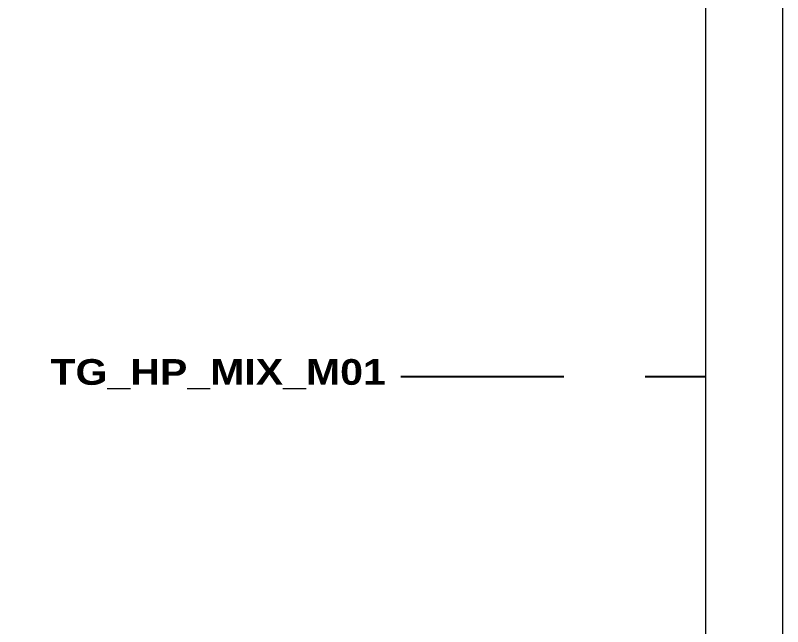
# Model space of a CAD drawing. Header units: centimetres. Extents: x -6233 to 67854, y 107 to 55669.
# Drawn here: x 43024 to 44518, y 38163 to 39353 of the extents above; entities that cross this region are included whole.
import ezdxf
from ezdxf.enums import TextEntityAlignment as Align

# ---------------------------------------------------------------- set-up
doc = ezdxf.new("R2010")
doc.units = ezdxf.units.CM
doc.header["$LTSCALE"] = 25.4
doc.linetypes.add('HIDDEN', pattern=[0.375, 0.25, -0.125])
doc.layers.add('Etiket-Line-L', color=7, linetype='Continuous')
doc.layers.add('EtIket-Line-S', color=2, linetype='Continuous')
doc.styles.add('Bold', font='ariblk.ttf', dxfattribs={"height": 25.4})

# ---------------------------------------------------------------- blocks, each defined once
blk = doc.blocks.new('x5 Out Line')
at = {"lineweight": 15}
blk.add_lwpolyline([(395.797, 9.654), (395.797, 277.058), (9.654, 277.058), (9.654, 9.654)], close=True, dxfattribs=at)
at = {"layer": 'EtIket-Line-S', "lineweight": 9, "ltscale": 0.5}
blk.add_lwpolyline([(0, 0), (405.451, 0), (405.451, 286.712), (0, 286.712)], close=True, dxfattribs=at)

msp = doc.modelspace()

# ---------------------------------------------------------------- linework, layer by layer
at = {"color": 146, "linetype": 'HIDDEN', "ltscale": 50, "true_color": 0x105689}
msp.add_line((43774.3, 38649.9), (44368.5, 38649.9), dxfattribs=at)

# ---------------------------------------------------------------- block references
at = {"layer": 'Etiket-Line-L', "lineweight": 0, "xscale": 15.48351216233742, "yscale": 15.48351216233742, "zscale": 15.48351216233742}
msp.add_blockref('x5 Out Line', (38240.2, 36886.9), dxfattribs=at)

# ---------------------------------------------------------------- texts
at = {"ltscale": 500, "style": 'Bold'}
msp.add_text('TG_HP_MIX_M01', height=50, dxfattribs=at).set_placement((43092.2, 38658.6), align=Align.MIDDLE_LEFT)

doc.saveas('drawing.dxf')
